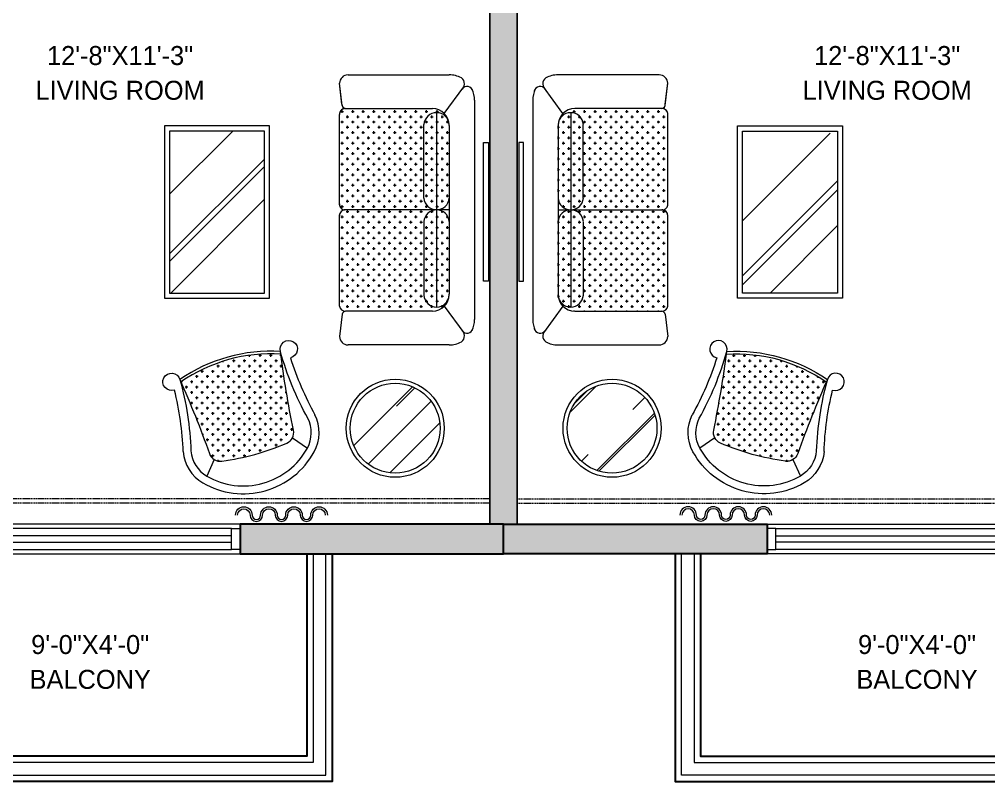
# Model space of a CAD drawing. Header units: inches. Extents: x 0 to 2865, y 0 to 4378.
# Drawn here: x 1393 to 1622.8, y 3561.7 to 3742.4 of the extents above; entities that cross this region are included whole.
import ezdxf

# ---------------------------------------------------------------- set-up
doc = ezdxf.new("R2010")
doc.units = ezdxf.units.IN
doc.linetypes.add('HIDDEN', pattern=[0.375, 0.25, -0.125])
doc.layers.add('A-WALL', color=113, linetype='Continuous', lineweight=9)
doc.layers.add('I-DOOR', color=6, linetype='Continuous', lineweight=20)
for name, color, linetype in [('A-WALL-EXTR', 2, 'Continuous'), ('I-FURN', 8, 'Continuous'), ('I-Furn Text', 7, 'Continuous'), ('I-GLAZ', 6, 'Continuous'), ('WALL', 4, 'Continuous')]:
    doc.layers.add(name, color=color, linetype=linetype)
doc.styles.add('1 by 8 new', font='GOTHIC.TTF', dxfattribs={"height": 4.5})
pattern_1 = [(45, (466.688, 33977.208), (21.213203, 56.568542), [375, -50, 125, -25]), (45, (481.36, 34009.558), (-41.18897, 5.83363), [75, -8.25, 150, -18.75]), (45, (460.501, 34001.073), (80.079843, 103.76792), [200, -35, 100, -25])]
pattern_2 = [(0, (-1254.5484, 3264.3016), (1.25, 1.25), [0.625, -1.875]), (90, (-1254.2359, 3263.9891), (-1.25, 1.25), [0.625, -1.875])]
pattern_3 = [(225, (-3194.487, 36755.392), (-12.727922, -33.9411255), [225, -30, 75, -15]), (225, (-3203.29, 36735.982), (24.713382, -3.500179), [45, -4.95, 90, -11.25]), (225, (-3190.775, 36741.073), (-48.0479058, -62.260752), [120, -21, 60, -15])]

# ---------------------------------------------------------------- blocks, each defined once
blk = doc.blocks.new('GDHHHJ')
at = {"layer": 'I-DOOR', "lineweight": 5}
h = blk.add_hatch(dxfattribs=at)
h.set_pattern_fill('CROSS', color=8, scale=5)
h.set_pattern_definition([(0, (-31775.115, -4860.0791), (1.25, 1.25), [0.625, -1.875]), (90, (-31774.8025, -4860.3916), (-1.25, 1.25), [0.625, -1.875])])
h.paths.add_polyline_path([(0.17, 10.79, 0.355559), (-1.61, 7.85, 0.033), (0, 0, 0.03652), (2.7, -7.59, 0.351603), (5.73, -9.14, -0.018537), (23.76, -6.12, 0.16826), (17.16, 17.54, -0.018537)])
at = {"layer": 'I-DOOR', "color": 8, "lineweight": 5}
blk.add_arc((-13.71, -3.82), 37.54, 356.4872, 34.6917, dxfattribs=at)
at = {"layer": 'I-FURN', "lineweight": 5}
for p, q in [((-1.24, 9.64), (-5.15, 11.41)), ((3.93, -8.89), (1.5, -12.43))]:
    blk.add_line(p, q, dxfattribs=at)
for points in [[(0.65, 17.02, 0.052088), (15.25, 19.06, -2.568097), (17.73, 17.8, -0.059207), (0.8, 15.17, 0.24532), (-5.15, 11.41, 0.421605), (1.5, -12.43, 0.24532), (8.54, -12.57, -0.059207), (24.38, -6.04, -2.568097), (22.91, -8.41, 0.052088), (9.37, -14.23)], [(17.73, 17.8, -0.019176), (0.17, 10.79, 0.355559), (-1.61, 7.85, 0.033), (0, 0, 0.036347), (2.68, -7.56, 0.355559), (5.73, -9.14, -0.019176), (24.38, -6.04)]]:
    blk.add_lwpolyline(points, format="xyb", dxfattribs=at)
for centre, radius, start, end in [((1.43, 7.59), 9.46, 94.7341, 149.8684), ((-13.71, -3.82), 38.16, 356.6648, 34.5141), ((9.8, 2.73), 19.14, 149.8684, 241.3105), ((5.15, -5.76), 9.46, 241.3105, 296.4448)]:
    blk.add_arc(centre, radius, start, end, dxfattribs=at)

msp = doc.modelspace()

# ---------------------------------------------------------------- hatches: boundary and pattern name
at = {"layer": 'A-WALL', "lineweight": 5, "transparency": 33554636}
h = msp.add_hatch(color=8, dxfattribs=at)
h.dxf.hatch_style = 1
h.paths.add_polyline_path([(1504.55, 3622.72), (1511.05, 3622.72), (1511.05, 3857.13), (1504.55, 3857.13)])
h = msp.add_hatch(color=8, dxfattribs=at)
h.dxf.hatch_style = 1
h.paths.add_polyline_path([(1511.05, 3622.72), (1504.55, 3622.72), (1504.55, 3857.13), (1511.05, 3857.13)])
h = msp.add_hatch(color=8, dxfattribs=at)
h.dxf.hatch_style = 1
h.paths.add_polyline_path([(1507.8, 3615.72), (1507.8, 3622.72), (1445.29, 3622.72), (1445.29, 3615.72)])
h = msp.add_hatch(color=8, dxfattribs=at)
h.dxf.hatch_style = 1
h.paths.add_polyline_path([(1507.8, 3615.72), (1507.8, 3622.72), (1570.31, 3622.72), (1570.31, 3615.72)])
at = {"layer": 'I-DOOR', "lineweight": 5, "transparency": 33554636}
h = msp.add_hatch(dxfattribs=at)
h.set_pattern_fill('CROSS', color=8, scale=5)
h.set_pattern_definition(pattern_2)
h.paths.add_polyline_path([(1488.9, 3676.99, 0.888741), (1494.87, 3676.7, -0.376275), (1490.9, 3673.22), (1470.31, 3673.22, -0.412553), (1468.9, 3674.41), (1468.9, 3696.04, -0.365744), (1470.09, 3697.22), (1491.9, 3697.22, 0.394163), (1488.9, 3694.42)])
h.paths.add_polyline_path([(1491.9, 3674.19, -0.394163), (1488.9, 3676.99), (1488.9, 3694.42, -0.394163), (1491.9, 3697.22)], flags=17)
h.paths.add_polyline_path([(1494.9, 3677.22, -0.032823), (1494.87, 3676.7, -0.36627), (1491.9, 3674.19), (1491.9, 3697.22, -0.394163), (1494.9, 3694.42)])
h.paths.add_polyline_path([(1494.9, 3700.02, -0.394163), (1491.9, 3697.22), (1491.9, 3720.26, -0.36627), (1494.87, 3717.75, -0.032823), (1494.9, 3717.22)])
h.paths.add_polyline_path([(1491.9, 3697.22, -0.394163), (1488.9, 3700.02), (1488.9, 3717.46, -0.394163), (1491.9, 3720.26)], flags=17)
h.paths.add_polyline_path([(1488.9, 3700.02, 0.394163), (1491.9, 3697.22), (1470.31, 3697.22, 0.040671), (1470.09, 3697.22, -0.365744), (1468.9, 3698.41), (1468.9, 3719.81, -0.415876), (1470.09, 3721.22), (1490.9, 3721.22, -0.376275), (1494.87, 3717.75, 0.888741), (1488.9, 3717.46)])
h = msp.add_hatch(dxfattribs=at)
h.set_pattern_fill('CROSS', color=8, scale=5)
h.set_pattern_definition(pattern_2)
h.paths.add_polyline_path([(1526.7, 3676.99, -0.888741), (1520.73, 3676.7, 0.376275), (1524.7, 3673.22), (1545.29, 3673.22, 0.412553), (1546.7, 3674.41), (1546.7, 3696.04, 0.365744), (1545.5, 3697.22), (1523.7, 3697.22, -0.394163), (1526.7, 3694.42)])
h.paths.add_polyline_path([(1523.7, 3674.19, 0.394163), (1526.7, 3676.99), (1526.7, 3694.42, 0.394163), (1523.7, 3697.22)], flags=17)
h.paths.add_polyline_path([(1520.7, 3677.22, 0.032823), (1520.73, 3676.7, 0.36627), (1523.7, 3674.19), (1523.7, 3697.22, 0.394163), (1520.7, 3694.42)])
h.paths.add_polyline_path([(1520.7, 3700.02, 0.394163), (1523.7, 3697.22), (1523.7, 3720.26, 0.36627), (1520.73, 3717.75, 0.032823), (1520.7, 3717.22)])
h.paths.add_polyline_path([(1523.7, 3697.22, 0.394163), (1526.7, 3700.02), (1526.7, 3717.46, 0.394163), (1523.7, 3720.26)], flags=17)
h.paths.add_polyline_path([(1526.7, 3700.02, -0.394163), (1523.7, 3697.22), (1545.29, 3697.22, -0.040671), (1545.5, 3697.22, 0.365744), (1546.7, 3698.41), (1546.7, 3719.81, 0.415876), (1545.5, 3721.22), (1524.7, 3721.22, 0.376275), (1520.73, 3717.75, -0.888741), (1526.7, 3717.46)])
at = {"layer": 'I-FURN', "lineweight": 5, "transparency": 33554636}
h = msp.add_hatch(dxfattribs=at)
h.set_pattern_fill('AR-RROOF', color=8, scale=25, angle=45, style=0)
h.set_pattern_definition(pattern_1)
h.paths.add_polyline_path([(1428.61, 3715.91), (1428.61, 3677.52), (1451.11, 3677.52), (1451.11, 3715.91)])
h = msp.add_hatch(dxfattribs=at)
h.set_pattern_fill('AR-RROOF', color=8, scale=25, angle=45, style=0)
h.set_pattern_definition(pattern_1)
h.paths.add_polyline_path([(1586.99, 3715.91), (1586.99, 3677.52), (1564.48, 3677.52), (1564.48, 3715.91)])
h = msp.add_hatch(dxfattribs=at)
h.set_pattern_fill('AR-RROOF', color=8, scale=15, angle=-135, style=0)
h.set_pattern_definition(pattern_3)
edge = h.paths.add_edge_path()
edge.add_arc((1482.09, 3645.47), 10.65, 0, 360)
h = msp.add_hatch(dxfattribs=at)
h.set_pattern_fill('AR-RROOF', color=8, scale=15, angle=-135, style=0)
h.set_pattern_definition(pattern_3)
edge = h.paths.add_edge_path()
edge.add_arc((1533.51, 3645.47), 10.65, 0, 360)

# ---------------------------------------------------------------- linework, layer by layer
at = {"layer": 'A-WALL', "color": 8, "lineweight": 5, "transparency": 33554636}
for points in [[(1504.55, 3622.72), (1511.05, 3622.72), (1511.05, 3857.13), (1504.55, 3857.13)], [(1511.05, 3622.72), (1504.55, 3622.72), (1504.55, 3857.13), (1511.05, 3857.13)], [(1349.05, 3615.72), (1349.05, 3563.22), (1465.63, 3563.22), (1465.63, 3615.72), (1462.63, 3615.72), (1462.63, 3566.22), (1352.05, 3566.22), (1352.05, 3615.72)], [(1666.55, 3615.72), (1666.55, 3563.22), (1549.96, 3563.22), (1549.96, 3615.72), (1552.96, 3615.72), (1552.96, 3566.22), (1663.55, 3566.22), (1663.55, 3615.72)]]:
    msp.add_lwpolyline(points, close=True, dxfattribs=at)
at = {"layer": 'A-WALL-EXTR', "color": 8, "linetype": 'HIDDEN', "lineweight": 5, "ltscale": 0.1, "transparency": 33554636}
for p, q in [((1504.55, 3628.72), (1352.8, 3628.72)), ((1504.55, 3627.72), (1352.8, 3627.72)), ((1511.05, 3628.72), (1662.8, 3628.72)), ((1511.05, 3627.72), (1662.8, 3627.72))]:
    msp.add_line(p, q, dxfattribs=at)
for points in [[(1467.16, 3615.72), (1467.16, 3561.72), (1347.58, 3561.72), (1347.58, 3615.72)], [(1548.49, 3615.72), (1548.49, 3561.72), (1668.08, 3561.72), (1668.08, 3615.72)]]:
    msp.add_lwpolyline(points, dxfattribs=at)
at = {"layer": 'I-FURN', "color": 8, "lineweight": 5, "transparency": 33554636}
for p, q in [((1470.9, 3729.22), (1494.9, 3729.22)), ((1544.7, 3729.22), (1520.7, 3729.22)), ((1469.49, 3721.97), (1468.9, 3727.22)), ((1469.46, 3722.27), (1468.9, 3727.22)), ((1493.73, 3720.05), (1498.34, 3726.37)), ((1521.87, 3720.05), (1517.25, 3726.37)), ((1546.11, 3721.97), (1546.7, 3727.22)), ((1546.14, 3722.27), (1546.7, 3727.22)), ((1470.09, 3721.22), (1490.9, 3721.22)), ((1500.9, 3723.22), (1500.9, 3671.22)), ((1500.9, 3723.22), (1500.9, 3671.22)), ((1514.7, 3723.22), (1514.7, 3671.22)), ((1514.7, 3723.22), (1514.7, 3671.22)), ((1545.5, 3721.22), (1524.7, 3721.22)), ((1468.9, 3698.41), (1468.9, 3719.81)), ((1491.9, 3720.26), (1491.9, 3674.19)), ((1523.7, 3720.26), (1523.7, 3674.19)), ((1546.7, 3698.41), (1546.7, 3719.81)), ((1488.9, 3700.02), (1488.9, 3717.46)), ((1494.9, 3717.22), (1494.9, 3677.22)), ((1520.7, 3717.22), (1520.7, 3677.22)), ((1526.7, 3700.02), (1526.7, 3717.46)), ((1468.9, 3674.41), (1468.9, 3696.04)), ((1494.9, 3697.22), (1470.09, 3697.22)), ((1520.7, 3697.22), (1545.5, 3697.22)), ((1546.7, 3674.41), (1546.7, 3696.04)), ((1488.9, 3694.42), (1488.9, 3676.99)), ((1526.7, 3694.42), (1526.7, 3676.99)), ((1490.9, 3673.22), (1470.31, 3673.22)), ((1493.73, 3674.39), (1498.34, 3668.07)), ((1521.87, 3674.39), (1517.25, 3668.07)), ((1524.7, 3673.22), (1545.29, 3673.22)), ((1469.49, 3672.48), (1468.9, 3667.22)), ((1546.11, 3672.48), (1546.7, 3667.22)), ((1494.9, 3665.22), (1470.9, 3665.22)), ((1520.7, 3665.22), (1544.7, 3665.22))]:
    msp.add_line(p, q, dxfattribs=at)
for points in [[(1427.41, 3717.11), (1427.41, 3676.32), (1452.31, 3676.32), (1452.31, 3717.11)], [(1588.19, 3717.11), (1588.19, 3676.32), (1563.28, 3676.32), (1563.28, 3717.11)], [(1428.61, 3715.91), (1428.61, 3677.52), (1451.11, 3677.52), (1451.11, 3715.91)], [(1586.99, 3715.91), (1586.99, 3677.52), (1564.48, 3677.52), (1564.48, 3715.91)]]:
    msp.add_lwpolyline(points, close=True, dxfattribs=at)
at = {"layer": 'I-FURN', "color": 8, "lineweight": 5, "transparency": 33554636, "elevation": 0}
for points in [[(1503.06, 3680.34), (1503.06, 3713.16), (1504.2, 3713.16), (1504.2, 3680.34)], [(1512.54, 3680.34), (1512.54, 3713.16), (1511.4, 3713.16), (1511.4, 3680.34)]]:
    msp.add_lwpolyline(points, close=True, dxfattribs=at)
at = {"layer": 'I-FURN', "color": 8, "lineweight": 5, "transparency": 33554636}
for points in [[(1444.23, 3624.88, -1), (1448.16, 3624.88, 1), (1450.18, 3624.88, -1), (1454.11, 3624.88, 1), (1456.12, 3624.88, -1), (1460.05, 3624.88, 1), (1462.07, 3624.88, -1), (1466, 3624.88, -1)], [(1571.37, 3624.88, 1), (1567.44, 3624.88, -1), (1565.42, 3624.88, 1), (1561.49, 3624.88, -1), (1559.48, 3624.88, 1), (1555.55, 3624.88, -1), (1553.53, 3624.88, 1), (1549.6, 3624.88, 1)], [(1444.71, 3624.88, -1), (1447.68, 3624.88, 1), (1450.65, 3624.88, -1), (1453.63, 3624.88, 1), (1456.6, 3624.88, -1), (1459.57, 3624.88, 1), (1462.55, 3624.88, -1), (1465.52, 3624.88)], [(1570.89, 3624.88, 1), (1567.92, 3624.88, -1), (1564.94, 3624.88, 1), (1561.97, 3624.88, -1), (1559, 3624.88, 1), (1556.02, 3624.88, -1), (1553.05, 3624.88, 1), (1550.08, 3624.88)]]:
    msp.add_lwpolyline(points, format="xyb", dxfattribs=at)
for centre, radius in [((1482.09, 3645.47), 11.62), ((1533.51, 3645.47), 11.62), ((1482.09, 3645.47), 10.65), ((1533.51, 3645.47), 10.65)]:
    msp.add_circle(centre, radius, dxfattribs=at)
for centre, radius, start, end in [((1470.9, 3727.22), 2, 90, 180), ((1470.9, 3727.22), 2, 90, 180), ((1494.9, 3723.22), 6, 61.3476, 90), ((1496.85, 3727.11), 1.66, 313.9801, 70.2974), ((1518.74, 3727.11), 1.66, 109.7026, 226.0199), ((1520.7, 3723.22), 6, 90, 118.6524), ((1544.7, 3727.22), 2, 0, 90), ((1544.7, 3727.22), 2, 0, 90), ((1499.12, 3725.03), 1.43, 12.213, 146.1098), ((1499.12, 3725.03), 1.43, 12.213, 146.1098), ((1499.12, 3725.03), 1.43, 12.213, 146.1098), ((1494.9, 3723.22), 6, 0, 25.6936), ((1520.7, 3723.22), 6, 154.3064, 180), ((1516.47, 3725.03), 1.43, 33.8902, 167.787), ((1516.47, 3725.03), 1.43, 33.8902, 167.787), ((1516.47, 3725.03), 1.43, 33.8902, 167.787), ((1470.2, 3719.92), 1.31, 94.658, 184.9831), ((1470.2, 3719.92), 1.31, 85.342, 175.0169), ((1470.48, 3722.23), 1.02, 177.964, 260.2174), ((1470.48, 3722.23), 1.02, 194.8628, 260.2174), ((1490.9, 3717.22), 4, 0, 90), ((1524.7, 3717.22), 4, 90, 180), ((1545.12, 3722.23), 1.02, 279.7826, 2.036), ((1545.12, 3722.23), 1.02, 279.7826, 345.1372), ((1545.4, 3719.92), 1.31, 4.9831, 94.658), ((1545.4, 3719.92), 1.31, 355.0169, 85.342), ((1491.9, 3717.25), 3.01, 3.9499, 176.0501), ((1523.7, 3717.25), 3.01, 3.9499, 176.0501), ((1470.2, 3698.52), 1.31, 175.0169, 265.342), ((1491.9, 3700.23), 3.01, 183.9499, 356.0501), ((1523.7, 3700.23), 3.01, 183.9499, 356.0501), ((1545.4, 3698.52), 1.31, 274.658, 4.9831), ((1470.2, 3695.92), 1.31, 85.342, 184.9831), ((1491.9, 3694.22), 3.01, 3.9499, 176.0501), ((1523.7, 3694.22), 3.01, 3.9499, 176.0501), ((1545.4, 3695.92), 1.31, 355.0169, 94.658), ((1491.9, 3677.2), 3.01, 183.9499, 356.0501), ((1490.9, 3677.22), 4, 270, 0), ((1524.7, 3677.22), 4, 180, 270), ((1523.7, 3677.2), 3.01, 183.9499, 356.0501), ((1470.2, 3674.52), 1.31, 184.9831, 274.658), ((1470.48, 3672.21), 1.02, 99.7826, 165.1372), ((1545.4, 3674.52), 1.31, 265.342, 355.0169), ((1545.12, 3672.21), 1.02, 14.8628, 80.2174), ((1494.9, 3671.22), 6, 334.3064, 0), ((1520.7, 3671.22), 6, 180, 205.6936), ((1496.85, 3667.34), 1.66, 289.7026, 46.0199), ((1499.12, 3669.42), 1.43, 213.8902, 347.787), ((1499.12, 3669.42), 1.43, 213.8902, 347.787), ((1499.12, 3669.42), 1.43, 213.8902, 347.787), ((1516.47, 3669.42), 1.43, 192.213, 326.1098), ((1516.47, 3669.42), 1.43, 192.213, 326.1098), ((1516.47, 3669.42), 1.43, 192.213, 326.1098), ((1518.74, 3667.34), 1.66, 133.9801, 250.2974), ((1470.9, 3667.22), 2, 180, 270), ((1494.9, 3671.22), 6, 270, 298.6524), ((1520.7, 3671.22), 6, 241.3476, 270), ((1544.7, 3667.22), 2, 270, 0)]:
    msp.add_arc(centre, radius, start, end, dxfattribs=at)
at = {"layer": 'I-GLAZ', "color": 8, "lineweight": 5, "ltscale": 0.05, "transparency": 33554636}
for points in [[(1445.29, 3615.72), (1445.29, 3622.72), (1373.29, 3622.72), (1373.29, 3615.72)], [(1570.31, 3615.72), (1570.31, 3622.72), (1642.31, 3622.72), (1642.31, 3615.72)], [(1375.29, 3621.72), (1375.29, 3616.72), (1443.29, 3616.72), (1443.29, 3621.72)], [(1443.29, 3619.97), (1375.29, 3619.97), (1375.29, 3618.47), (1443.29, 3618.47)], [(1445.29, 3621.72), (1445.29, 3616.72), (1443.29, 3616.72), (1443.29, 3621.72)], [(1570.31, 3621.72), (1570.31, 3616.72), (1572.31, 3616.72), (1572.31, 3621.72)], [(1640.31, 3621.72), (1640.31, 3616.72), (1572.31, 3616.72), (1572.31, 3621.72)], [(1572.31, 3619.97), (1640.31, 3619.97), (1640.31, 3618.47), (1572.31, 3618.47)]]:
    msp.add_lwpolyline(points, close=True, dxfattribs=at)
at = {"layer": 'WALL', "color": 8, "ltscale": 0.1, "transparency": 33554636}
for points in [[(1507.8, 3615.72), (1507.8, 3622.72), (1445.29, 3622.72), (1445.29, 3615.72)], [(1507.8, 3615.72), (1507.8, 3622.72), (1570.31, 3622.72), (1570.31, 3615.72)]]:
    msp.add_lwpolyline(points, close=True, dxfattribs=at)
for points in [[(1467.13, 3615.72), (1467.13, 3561.72), (1347.55, 3561.72), (1347.55, 3615.72)], [(1461.13, 3615.72), (1461.13, 3567.72), (1353.55, 3567.72), (1353.55, 3615.72)], [(1548.46, 3615.72), (1548.46, 3561.72), (1668.05, 3561.72), (1668.05, 3615.72)], [(1554.46, 3615.72), (1554.46, 3567.72), (1662.05, 3567.72), (1662.05, 3615.72)]]:
    msp.add_lwpolyline(points, dxfattribs=at)

# ---------------------------------------------------------------- block references
at = {"layer": 'I-FURN', "color": 8, "lineweight": 5, "transparency": 33554636, "rotation": 90.00000000000001}
msp.add_blockref('GDHHHJ', (1448.83, 3639.28), dxfattribs=at)
at = {"layer": 'I-FURN', "color": 8, "lineweight": 5, "transparency": 33554636, "xscale": -1, "rotation": 270}
msp.add_blockref('GDHHHJ', (1566.76, 3639.28), dxfattribs=at)

# ---------------------------------------------------------------- texts
at = {"layer": 'I-Furn Text', "color": 8, "lineweight": 5, "transparency": 33554636, "char_height": 4.5, "width": 50.4719, "attachment_point": 8, "style": '1 by 8 new'}
for s, insert in [('12\'-8"X11\'-3"', (1416.85, 3731.49)), ('12\'-8"X11\'-3"', (1598.75, 3731.49)), ('LIVING ROOM', (1416.85, 3723.25)), ('LIVING ROOM', (1598.75, 3723.25)), ('9\'-0"X4\'-0"', (1409.77, 3591.89)), ('9\'-0"X4\'-0"', (1605.83, 3591.89)), ('BALCONY', (1409.77, 3583.64)), ('BALCONY', (1605.83, 3583.64))]:
    msp.add_mtext(s, dxfattribs=dict(at, insert=insert))

doc.saveas('drawing.dxf')
